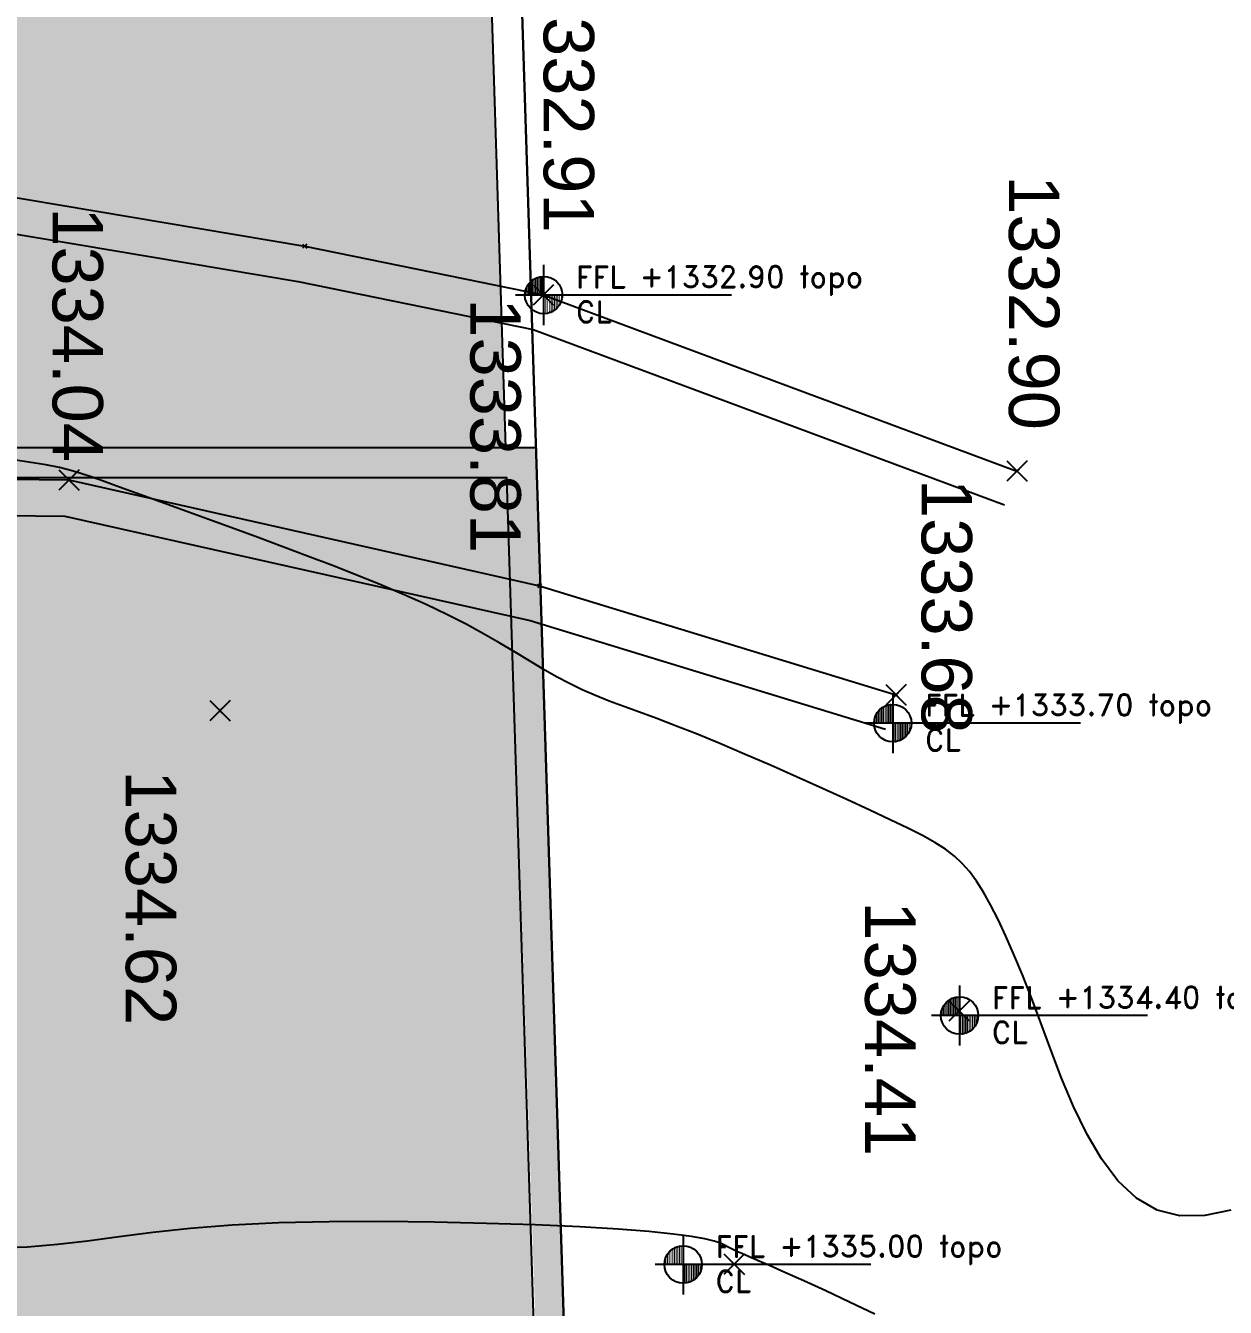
# Model space of a CAD drawing. Header units: centimetres. Extents: x 96271 to 179142, y 9855 to 112216.
# Drawn here: x 140581 to 141579, y 82120 to 83187 of the extents above; entities that cross this region are included whole.
import ezdxf
from ezdxf.enums import TextEntityAlignment as Align

# ---------------------------------------------------------------- set-up
doc = ezdxf.new("R2010")
doc.units = ezdxf.units.CM
doc.header["$LTSCALE"] = 100
doc.header["$MEASUREMENT"] = 0
doc.layers.get('0').update_dxf_attribs({"linetype": 'CONTINUOUS'})
for name, color, linetype in [('A-Otln-Lot Limit', 4, 'CONTINUOUS'), ('A-Patt-Strcr', 8, 'CONTINUOUS'), ('A-Wall-Prht', 2, 'CONTINUOUS'), ('A-Wall-Strctr', 6, 'CONTINUOUS'), ('C-TOPO-MAJR', 235, 'CONTINUOUS'), ('C-TOPO-MINR', 145, 'CONTINUOUS'), ('jal er', 5, 'CONTINUOUS'), ('LIM-1441', 7, 'CONTINUOUS'), ('plan-elevation level', 7, 'CONTINUOUS'), ('PLANTS', 75, 'CONTINUOUS'), ('V-NODE', 1, 'CONTINUOUS'), ('V-NODE-TEXT', 11, 'CONTINUOUS')]:
    doc.layers.add(name, color=color, linetype=linetype)
doc.layers.add('cadre', color=7, linetype='CONTINUOUS', lineweight=0)
doc.styles.add('I', font='ITALICC.SHX')
doc.styles.add('ROMAND', font='romand.shx', dxfattribs={"height": 10})
doc.styles.get("Standard").update_dxf_attribs({"font": 'arial.ttf'})
pattern_1 = [(90, (894916.29, -703049.082), (14.2875, 7.14375), [0, -14.2875])]

# ---------------------------------------------------------------- blocks, each defined once
blk = doc.blocks.new('A$C5EE75B5F')
at = {"layer": 'C-TOPO-MAJR', "linetype": 'Continuous', "lineweight": -3}
blk.add_lwpolyline([(75.832, 53.695), (75.73, 53.486), (75.636, 53.287), (75.553, 53.105), (75.483, 52.947), (75.427, 52.82), (75.384, 52.72), (75.351, 52.644), (75.327, 52.588), (75.308, 52.546), (75.294, 52.515), (75.282, 52.491), (75.27, 52.469), (75.256, 52.444), (75.24, 52.41), (75.222, 52.358), (75.203, 52.28), (75.184, 52.169), (75.164, 52.017), (75.144, 51.816), (75.124, 51.558), (75.105, 51.239), (75.088, 50.869), (75.075, 50.462), (75.065, 50.031), (75.06, 49.59), (75.062, 49.153), (75.072, 48.734), (75.09, 48.345), (75.117, 47.998), (75.151, 47.687), (75.187, 47.405), (75.222, 47.142), (75.251, 46.891), (75.272, 46.643), (75.281, 46.39)], dxfattribs=at)
at = {"layer": 'C-TOPO-MINR', "linetype": 'Continuous', "lineweight": -3}
blk.add_lwpolyline([(74.965, 56.659), (75.01, 56.443), (75.012, 56.236), (74.966, 56.045), (74.866, 55.873), (74.721, 55.719), (74.539, 55.582), (74.329, 55.46), (74.102, 55.35), (73.866, 55.251), (73.63, 55.161), (73.405, 55.077), (73.197, 54.999), (73.008, 54.924), (72.837, 54.853), (72.684, 54.786), (72.546, 54.722), (72.425, 54.66), (72.318, 54.6), (72.226, 54.541), (72.147, 54.483), (72.079, 54.423), (72.018, 54.358), (71.961, 54.283), (71.906, 54.195), (71.848, 54.092), (71.786, 53.97), (71.716, 53.824), (71.636, 53.654), (71.548, 53.464), (71.455, 53.259), (71.358, 53.044), (71.262, 52.827), (71.169, 52.612), (71.081, 52.405), (71.002, 52.212), (70.934, 52.037), (70.874, 51.88), (70.821, 51.737), (70.773, 51.606), (70.728, 51.484), (70.682, 51.37), (70.635, 51.26), (70.583, 51.153), (70.526, 51.045), (70.462, 50.935), (70.394, 50.821), (70.322, 50.701), (70.247, 50.574), (70.168, 50.439), (70.088, 50.293), (70.007, 50.134), (69.925, 49.962), (69.843, 49.778), (69.761, 49.585), (69.68, 49.385), (69.6, 49.181), (69.521, 48.974), (69.444, 48.768), (69.368, 48.564), (69.295, 48.365), (69.225, 48.173), (69.158, 47.99), (69.095, 47.817), (69.037, 47.656), (68.983, 47.509), (68.936, 47.379), (68.896, 47.266), (68.861, 47.172), (68.833, 47.087), (68.808, 47.002), (68.785, 46.908), (68.763, 46.795), (68.739, 46.654), (68.712, 46.474)], dxfattribs=at)
at = {"layer": 'jal er', "flags": 128}
for points, elevation in [([(81.972, 26.849), (78.809, 27.055), (76.643, 27.142), (74.511, 28.053), (73.002, 28.975), (71.212, 30.137), (68.878, 32.411), (67.031, 35.086), (66.516, 37.143), (66.252, 39.211), (66.228, 41.995), (66.209, 44.595), (66.942, 48.95), (67.348, 50.936), (68.814, 54.879)], 1332.852), ([(81.992, 27.148), (78.825, 27.355), (76.71, 27.439), (74.649, 28.32), (73.162, 29.229), (71.4, 30.372), (69.108, 32.605), (67.309, 35.212), (66.811, 37.199), (66.552, 39.231), (66.528, 41.997), (66.509, 44.571), (67.237, 48.895), (67.637, 50.853), (69.095, 54.774)], 1332.852), ([(74.178, 31.603), (72.896, 32.349), (70.657, 34.558), (70.011, 36.531), (69.259, 39.148), (68.838, 42.524), (68.888, 46.988), (69.769, 50.904), (70.676, 53.872)], 1333.83), ([(74.329, 31.862), (73.08, 32.589), (70.92, 34.72), (70.298, 36.619), (69.554, 39.208), (69.138, 42.541), (69.188, 46.953), (70.059, 50.827), (70.963, 53.784)], 1333.83)]:
    blk.add_lwpolyline(points, dxfattribs=dict(at, elevation=elevation))
at = {"layer": 'LIM-1441', "color": 1, "elevation": 1345.562}
blk.add_lwpolyline([(36.854, 49.863), (88.453, 51.506), (88.422, 39.625), (92.101, 23.471), (93.457, 17.516), (93.028, 12.883), (92.182, 10.475), (30.787, 11.689), (29.771, 13.243), (24.777, 18.653), (24.929, 24.436), (25.298, 31.574), (25.57, 38.291), (24.799, 43.04), (29.206, 42.338), (36.853, 49.863)], dxfattribs=at)
at = {"layer": 'V-NODE', "color": 7, "lineweight": -2}
for p, q in [((68.729, 54.794, 1334.527), (68.899, 54.964, 1334.527)), ((68.729, 54.964, 1334.527), (68.899, 54.794, 1334.527)), ((68.797, 54.862, 1332.897), (68.831, 54.896, 1332.897)), ((68.797, 54.896, 1332.897), (68.831, 54.862, 1332.897)), ((73.223, 54.313, 1336.089), (73.393, 54.483, 1336.089)), ((73.223, 54.483, 1336.089), (73.393, 54.313, 1336.089)), ((73.291, 54.381, 1334.414), (73.325, 54.415, 1334.414)), ((73.291, 54.415, 1334.414), (73.325, 54.381, 1334.414)), ((70.591, 53.787, 1335.35), (70.761, 53.957, 1335.35)), ((70.591, 53.957, 1335.35), (70.761, 53.787, 1335.35)), ((70.659, 53.855, 1333.675), (70.693, 53.889, 1333.675)), ((70.659, 53.889, 1333.675), (70.693, 53.855, 1333.675)), ((75.33, 52.44, 1336.701), (75.5, 52.61, 1336.701)), ((75.33, 52.61, 1336.701), (75.5, 52.44, 1336.701)), ((75.398, 52.508, 1335.026), (75.432, 52.542, 1335.026)), ((75.398, 52.542, 1335.026), (75.432, 52.508, 1335.026)), ((67.263, 50.851, 1334.527), (67.433, 51.021, 1334.527)), ((67.263, 51.021, 1334.527), (67.433, 50.851, 1334.527)), ((67.331, 50.919, 1332.913), (67.365, 50.953, 1332.913)), ((67.331, 50.953, 1332.913), (67.365, 50.919, 1332.913)), ((69.752, 50.887, 1333.81), (69.786, 50.921, 1333.81)), ((69.752, 50.921, 1333.81), (69.786, 50.887, 1333.81)), ((66.925, 48.933, 1332.974), (66.959, 48.967, 1332.974)), ((66.925, 48.967, 1332.974), (66.959, 48.933, 1332.974)), ((70.723, 48.159, 1336.3), (70.893, 48.329, 1336.3)), ((70.723, 48.329, 1336.3), (70.893, 48.159, 1336.3)), ((70.791, 48.227, 1334.625), (70.825, 48.261, 1334.625)), ((70.791, 48.261, 1334.625), (70.825, 48.227, 1334.625)), ((68.803, 46.903, 1335.505), (68.973, 47.073, 1335.505)), ((68.803, 47.073, 1335.505), (68.973, 46.903, 1335.505)), ((68.871, 46.971, 1334.037), (68.905, 47.005, 1334.037)), ((68.871, 47.005, 1334.037), (68.905, 46.971, 1334.037))]:
    blk.add_line(p, q, dxfattribs=at)
at = {"layer": 'cadre', "style": 'I', "flags": 4}
blk.add_attdef('NORD', text='', height=0.27, rotation=272.4891, dxfattribs=at).set_placement((17.235, 54.422), align=Align.MIDDLE)
blk.add_attdef('NORD', text='', height=0.27, rotation=272.4891, dxfattribs=at).set_placement((17.235, 54.422), align=Align.MIDDLE)
at = {"layer": 'V-NODE-TEXT', "color": 3, "linetype": 'ByBlock', "char_height": 0.42, "attachment_point": 4}
for s, insert in [('1332.90', (66.351, 55.019)), ('1333.68', (68.879, 54.292)), ('1334.41', (72.395, 53.822)), ('1332.91', (64.709, 51.146)), ('1333.81', (67.376, 50.536)), ('1334.62', (71.305, 47.668)), ('1334.04', (66.618, 47.058))]:
    blk.add_mtext(s, dxfattribs=dict(at, insert=insert))
blk = doc.blocks.new('CL-FFL-PLAN')
at = {"layer": 'plan-elevation level'}
h = blk.add_hatch(dxfattribs=at)
h.set_pattern_fill('DOTS', color=232, scale=9, angle=90, style=0)
h.set_pattern_definition(pattern_1)
h.paths.add_polyline_path([(-1229, 207), (-1229, 50), (-1385, 50, -0.414214)])
h = blk.add_hatch(dxfattribs=at)
h.set_pattern_fill('DOTS', color=232, scale=9, angle=90, style=0)
h.set_pattern_definition(pattern_1)
h.paths.add_polyline_path([(-1229, 50), (-1072, 50, -0.414214), (-1229, -106)])
at = {"layer": 'plan-elevation level', "color": 7, "ltscale": 111}
for p, q in [((-1229, 301), (-1229, -200)), ((337, 50), (-1463, 50))]:
    blk.add_line(p, q, dxfattribs=at)
blk.add_circle((-1229, 50), 156, dxfattribs=at)
at = {"layer": 'plan-elevation level', "color": 111, "ltscale": 111, "style": 'ROMAND'}
for s, p in [('FFL', (-960, 110)), ('CL', (-960, -180))]:
    blk.add_text(s, height=180, dxfattribs=at).set_placement(p)
for tag, p in [('FFL', (-424, 113)), ('CL', (-417, -180))]:
    blk.add_attdef(tag, p, '', height=180, dxfattribs=at)

msp = doc.modelspace()

# ---------------------------------------------------------------- hatches: boundary and pattern name
at = {"layer": 'A-Patt-Strcr'}
h = msp.add_hatch(dxfattribs=at)
h.set_pattern_fill('AR-CONC', color=256, scale=2)
h.set_pattern_definition([(50, (129598.393, 77124.047), (14.345204, -1.255043), [1.5, -16.5]), (355, (129598.393, 77124.047), (-2.775027, 15.043843), [1.2, -13.2]), (100.45144, (129599.589, 77123.942), (11.570177, 13.7888), [1.274804, -14.022842]), (46.1842, (129598.393, 77128.047), (21.344827, -3.310386), [2.25, -24.75]), (96.63564, (129600.172, 77127.77), (18.69324, 19.482372), [1.912207, -21.034275]), (351.18416, (129598.393, 77128.047), (18.69324, 19.482372), [1.8, -19.8]), (21, (129600.393, 77127.047), (11.938141, -8.052378), [1.5, -16.5]), (326, (129600.393, 77127.047), (4.866307, 14.503001), [1.2, -13.2]), (71.45144, (129601.388, 77126.376), (16.804448, 6.450623), [1.274804, -14.022842]), (37.5, (129598.393, 77124.047), (0.2431971, 6.657877), [0, -13.04, 0, -13.4, 0, -13.25]), (7.5, (129598.393, 77124.047), (5.2613907, 7.8882342), [0, -7.64, 0, -12.74, 0, -5.05]), (327.5, (129593.933, 77124.047), (10.6764487, -0.4510974), [0, -5, 0, -15.6, 0, -20.7]), (317.5, (129591.933, 77124.047), (11.6637234, 2.0020996), [0, -6.5, 0, -10.36, 0, -14.7])])
h.paths.add_polyline_path([(139736.559, 81200.329), (139376.559, 81200.329), (139376.559, 81175.329), (139401.559, 81175.329), (139736.559, 81175.329)], flags=17)
h.paths.add_polyline_path([(138901.559, 81670.329), (138876.559, 81670.329), (138876.559, 81270.329), (138901.559, 81270.329)])
h.paths.add_polyline_path([(138901.559, 82775.329), (138876.559, 82775.329), (138876.559, 82180.329), (138901.559, 82180.329)])
edge = h.paths.add_edge_path()
edge.add_line((140486.559, 82835.329), (140486.559, 82810.329))
edge.add_line((140486.559, 82810.329), (140981.46, 82810.329))
edge.add_line((140981.46, 82810.329), (141043.327, 80977.01))
edge.add_line((141043.327, 80977.01), (139866.857, 80980.229))
edge.add_line((139866.857, 80980.229), (139504.72, 80897.76))
edge.add_arc((139826.559, 81175.329), 425, 180, 220.776015, ccw=False)
edge.add_line((139401.559, 81175.329), (139376.559, 81175.329))
edge.add_arc((139826.559, 81175.329), 450, 180, 222.70827)
edge.add_line((139495.892, 80870.11), (139869.634, 80955.221))
edge.add_line((139869.634, 80955.221), (141065.679, 80951.949))
edge.add_line((141065.679, 80951.949), (141005.677, 82835.329))
edge.add_line((141005.677, 82835.329), (140486.559, 82835.329))
h = msp.add_hatch(dxfattribs=at)
h.set_pattern_fill('EARTH', color=256, scale=100)
h.set_pattern_definition([(0, (129598.393, 77124.047), (25, 25), [25, -25]), (0, (129598.393, 77133.422), (25, 25), [25, -25]), (0, (129598.393, 77142.797), (25, 25), [25, -25]), (90, (129601.518, 77145.922), (-25, 25), [25, -25]), (90, (129610.893, 77145.922), (-25, 25), [25, -25]), (90, (129620.268, 77145.922), (-25, 25), [25, -25])])
edge = h.paths.add_edge_path()
edge.add_line((139504.72, 80897.76), (139866.857, 80980.229))
edge.add_line((139866.857, 80980.229), (141039.868, 80977.019))
edge.add_line((141039.868, 80977.019), (140981.46, 82810.329))
edge.add_line((140981.46, 82810.329), (140486.559, 82810.329))
edge.add_line((140486.559, 82810.329), (140486.559, 82350.329))
edge.add_line((140486.559, 82350.329), (140486.559, 82125.329))
edge.add_line((140486.559, 82125.329), (140486.559, 82075.329))
edge.add_line((140486.559, 82075.329), (140521.559, 82075.329))
edge.add_line((140521.559, 82075.329), (140521.559, 81870.329))
edge.add_line((140521.559, 81870.329), (140486.559, 81870.329))
edge.add_line((140486.559, 81870.329), (140486.559, 81425.329))
edge.add_line((140486.559, 81425.329), (140246.559, 81425.329))
edge.add_line((140246.559, 81425.329), (140246.559, 81175.329))
edge.add_line((140246.559, 81175.329), (139761.559, 81175.329))
edge.add_line((139761.559, 81175.329), (139401.559, 81175.329))
edge.add_arc((139826.559, 81175.329), 425, 180, 220.776015)
at = {"layer": 'PLANTS'}
h = msp.add_hatch(dxfattribs=at)
h.set_pattern_fill('AR-SAND', color=256, scale=20)
h.set_pattern_definition([(37.5, (149663.154, 69378.014), (-1.259867, 38.536475), [0, -30.4, 0, -34, 0, -32.5]), (7.5, (149663.154, 69378.014), (35.39553, 56.44292), [0, -16.4, 0, -27.4, 0, -10.5]), (327.5, (149638.554, 69378.014), (62.28284, 0.11318), [0, -10, 0, -36, 0, -47]), (317.5, (149638.554, 69378.014), (60.12253, 17.55351), [0, -5, 0, -23.6, 0, -27])])
edge = h.paths.add_edge_path()
edge.add_line((138541.559, 81820.999), (138541.559, 82775.329))
edge.add_line((138541.559, 82775.329), (138901.559, 82775.329))
edge.add_line((138901.559, 82775.329), (138936.559, 82775.329))
edge.add_line((138936.559, 82775.329), (139151.559, 82775.329))
edge.add_line((139151.559, 82775.329), (139211.559, 82775.329))
edge.add_line((139211.559, 82775.329), (139426.559, 82775.329))
edge.add_line((139426.559, 82775.329), (139491.559, 82775.329))
edge.add_line((139491.559, 82775.329), (139706.559, 82775.329))
edge.add_line((139706.559, 82775.329), (139736.559, 82775.329))
edge.add_line((139736.559, 82775.329), (139736.559, 82835.329))
edge.add_line((139736.559, 82835.329), (139941.559, 82835.329))
edge.add_line((139941.559, 82835.329), (139939.518, 83600.319))
edge.add_line((139939.518, 83600.319), (140504.518, 83600.319))
edge.add_line((140504.518, 83600.319), (140505.052, 83400.329))
edge.add_line((140505.052, 83400.329), (140506.559, 83400.329))
edge.add_line((140506.559, 83400.329), (140506.559, 82835.329))
edge.add_line((140506.559, 82835.329), (140980.664, 82835.329))
edge.add_line((140980.664, 82835.329), (140942.274, 84040.329))
edge.add_line((140942.274, 84040.329), (139761.559, 84040.329))
edge.add_line((139761.559, 84040.329), (139761.559, 83625.329))
edge.add_line((139761.559, 83625.329), (138901.559, 83625.329))
edge.add_line((138901.559, 83625.329), (138901.559, 83100.329))
edge.add_line((138901.559, 83100.329), (138201.559, 83100.329))
edge.add_line((138201.559, 83100.329), (138201.559, 81505.183))
edge.add_arc((138661.559, 80820.329), 825, 90, 123.88831, ccw=False)
edge.add_line((138661.559, 81645.329), (138876.559, 81645.329))
edge.add_line((138876.559, 81645.329), (138876.559, 81670.329))
edge.add_line((138876.559, 81670.329), (138876.559, 81819.659))
edge.add_line((138876.559, 81819.659), (138541.559, 81820.999))

# ---------------------------------------------------------------- linework, layer by layer
at = {"layer": 'A-Otln-Lot Limit'}
msp.add_lwpolyline([(136965.712, 80479.123), (137206.535, 80394.564), (137669.865, 80351.712), (139880.741, 80855.19), (141068.865, 80851.94), (140904.471, 86012.018), (140151.894, 86776.773), (140222.083, 87217.518), (139747.22, 87140.456), (139010.375, 87171.007), (138361.687, 87204.5), (137783.533, 87219.682), (137242.113, 86719.747), (137087.264, 86618.541), (136965.712, 80479.08)], dxfattribs=at)
at = {"layer": 'A-Wall-Prht'}
for points in [[(141005.67, 82835.533), (140966.49, 84065.329), (139736.559, 84065.329), (139736.559, 83650.329), (138876.559, 83650.329), (138876.559, 83125.329), (138176.559, 83125.329), (138176.559, 81456.548)], [(140980.657, 82835.533), (140942.274, 84040.329), (139761.559, 84040.329), (139761.559, 83625.329), (138901.559, 83625.329), (138901.559, 83100.329), (138201.559, 83100.329), (138201.559, 81505.183)]]:
    msp.add_lwpolyline(points, dxfattribs=at)
at = {"layer": 'A-Wall-Strctr'}
for points in [[(139869.634, 80955.221), (141065.679, 80951.949), (141005.677, 82835.329), (140461.559, 82835.329)], [(139866.857, 80980.229), (141039.868, 80977.019), (140981.46, 82810.329), (140486.559, 82810.329)]]:
    msp.add_lwpolyline(points, dxfattribs=at)

# ---------------------------------------------------------------- block references
at = {"xscale": 100, "yscale": 100, "zscale": 100, "rotation": 270.0000000000001}
msp.add_blockref('A$C5EE75B5F', (135918.102, 89697.42, -134556.2), dxfattribs=at)
at = {"layer": 'plan-elevation level'}
ref = msp.add_blockref('CL-FFL-PLAN', (141134.701, 82957.533), dxfattribs=dict(at, xscale=0.09982510700227937, yscale=0.09982510700227937, zscale=0.09982510700227937))
ref.add_attrib('FFL', '+1332.90 topo', (141092.379, 82968.766), dxfattribs={"layer": '0', "color": 111, "ltscale": 111, "height": 17.96852, "style": 'ROMAND'})
ref = msp.add_blockref('CL-FFL-PLAN', (141425.261, 82601.258, -134556.2), dxfattribs=dict(at, xscale=0.09982510700227937, yscale=0.09982510700227937, zscale=0.09982510700227937))
ref.add_attrib('FFL', '+1333.70 topo', (141382.938, 82612.491, -134556.2), dxfattribs={"layer": '0', "color": 111, "ltscale": 111, "height": 17.96852, "style": 'ROMAND'})
ref = msp.add_blockref('CL-FFL-PLAN', (141480.919, 82357.866), dxfattribs=dict(at, xscale=0.09982510700227937, yscale=0.09982510700227937, zscale=0.09982510700227937))
ref.add_attrib('FFL', '+1334.40 topo', (141438.596, 82369.099), dxfattribs={"layer": '0', "color": 111, "ltscale": 111, "height": 17.96852, "style": 'ROMAND'})
ref = msp.add_blockref('CL-FFL-PLAN', (141250.834, 82150.683), dxfattribs=dict(at, xscale=0.09982510700227937, yscale=0.09982510700227937, zscale=0.09982510700227937))
ref.add_attrib('FFL', '+1335.00 topo', (141208.511, 82161.916), dxfattribs={"layer": '0', "color": 111, "ltscale": 111, "height": 17.96852, "style": 'ROMAND'})

doc.saveas('drawing.dxf')
